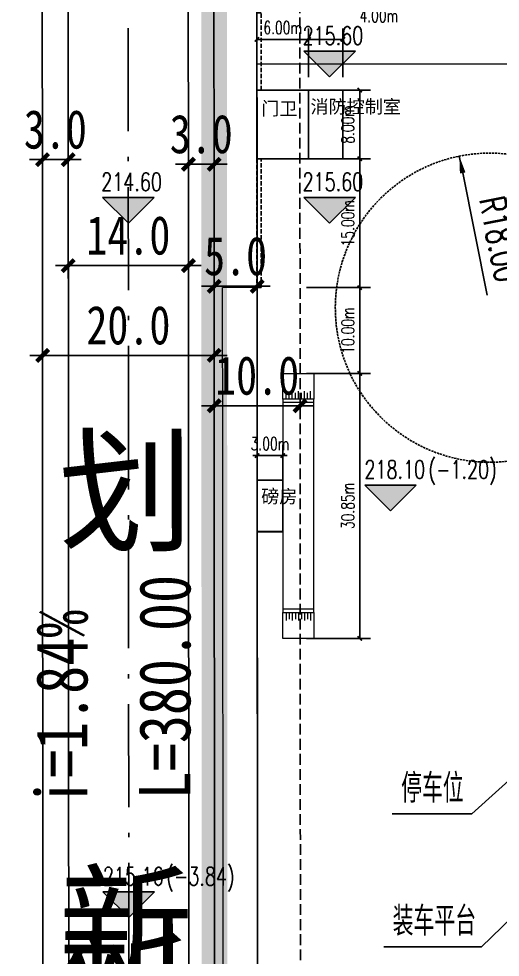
# Model space of a CAD drawing. Header units: metres. Extents: x 497148 to 498044, y 2998751 to 2999627.
# Drawn here: x 497328.6 to 497384.7, y 2999098.2 to 2999207.4 of the extents above; entities that cross this region are included whole.
import ezdxf
from ezdxf.enums import TextEntityAlignment as Align

# ---------------------------------------------------------------- set-up
doc = ezdxf.new("R2010")
doc.units = ezdxf.units.M
for name, pattern in [('ACAD_ISO10W100', [18.5, 12, -3, 0.5, -3]), ('DASH', [0.35, 0.25, -0.1]), ('DASH_6_1', [9, 6, -1, 0, -2]), ('DASHDOT', [1, 0.5, -0.25, 0, -0.25])]:
    doc.linetypes.add(name, pattern=pattern)
for name, color, linetype in [('DIM_ELEV', 3, 'Continuous'), ('DIM_LEAD', 3, 'Continuous'), ('DM-半径', 7, 'Continuous'), ('DM-坡度', 7, 'Continuous'), ('DM-尺寸标注', 7, 'Continuous'), ('KZ-用地边界', 40, 'DASH_6_1'), ('PUB_DIM', 3, 'Continuous'), ('PUB_TEXT', 7, 'Continuous'), ('RD-中线', 1, 'DASHDOT'), ('RD-侧石线', 5, 'Continuous'), ('RD-红线', 7, 'Continuous'), ('图例层', 7, 'Continuous'), ('建筑', 7, 'Continuous'), ('规划路名', 7, 'Continuous')]:
    doc.layers.add(name, color=color, linetype=linetype)
for name, color, linetype, lineweight in [('细线', 7, 'Continuous', 18), ('设备', 253, 'Continuous', 15), ('道路', 4, 'Continuous', 15)]:
    doc.layers.add(name, color=color, linetype=linetype, lineweight=lineweight)
doc.styles.add('_TCH_DIM', font='SIMPLEX', dxfattribs={"bigfont": 'GBCBIG'})
doc.styles.add('_TCH_DIM_T3', font='SIMPLEX', dxfattribs={"width": 0.705882, "bigfont": 'GBCBIG'})
doc.styles.add('DIMHT', font='simhei.ttf', dxfattribs={"width": 0.8})
doc.styles.add('DIMST', font='SimSun.ttf', dxfattribs={"width": 0.8})
doc.styles.get("Standard").update_dxf_attribs({"font": 'arial.ttf'})
doc.dimstyles.new('_TCH_ARCH_M_M&&1', dxfattribs={"dimtxt": 1.4875, "dimasz": 0.5, "dimexe": 1.25, "dimexo": 1.5, "dimgap": 0.63125, "dimtad": 1, "dimzin": 0, "dimdsep": 46, "dimtxsty": '_TCH_DIM_T3', "dimblk": 'ARCHTICK', "dimcen": 0.09, "dimclrt": 7, "dimazin": 2, "dimtfac": 1, "dimtix": 1, "dimtmove": 2, "dimatfit": 3, "dimfxl": 0, "dimtolj": 1, "dimtzin": 0, "dimarcsym": 0})
doc.dimstyles.new('ISO-25', dxfattribs={"dimtxt": 2.5, "dimasz": 2.5, "dimexe": 1.25, "dimexo": 0.625, "dimtad": 1, "dimtxsty": 'Standard', "dimcen": 2.5, "dimadec": 0, "dimazin": 0, "dimtfac": 1, "dimtmove": 0, "dimatfit": 3, "dimfxl": 0, "dimarcsym": 0})

# ---------------------------------------------------------------- blocks, each defined once
blk = doc.blocks.new('箭头')
blk.add_lwpolyline([(-3.209, 0, 0, 0, 0), (1.637, 0, 0.257, 0, 0), (3.209, 0, 0, 0, 0)], format="xyseb")
blk = doc.blocks.new('尺寸线')
at = {"color": 0, "linetype": 'Continuous'}
for p, q in [((0, 60), (0, -60)), ((-60, 0), (60, 0))]:
    blk.add_line(p, q, dxfattribs=at)
at = {"color": 0, "linetype": 'Continuous', "const_width": 20}
blk.add_lwpolyline([(-28, -28), (28, 28)], dxfattribs=at)
blk = doc.blocks.new('*D400')
at = {"layer": 'Defpoints', "color": 0, "linetype": 'Continuous', "transparency": 16777216}
for p in [(497331.39, 2999191.03), (497334.39, 2999191.03), (497334.39, 2999191.03)]:
    blk.add_point(p, dxfattribs=at)
at = {"layer": 'DM-尺寸标注', "color": 0, "linetype": 'Continuous', "lineweight": -2, "transparency": 16777216}
for p, q in [((497331.36, 2999191.03), (497331.34, 2999191.03)), ((497331.39, 2999191.03), (497331.39, 2999191.03)), ((497331.39, 2999191.03), (497334.39, 2999191.03)), ((497334.39, 2999191.03), (497334.39, 2999191.03)), ((497334.41, 2999191.03), (497334.44, 2999191.03))]:
    blk.add_line(p, q, dxfattribs=at)
at = {"layer": 'DM-尺寸标注', "color": 0, "linetype": 'Continuous', "lineweight": -2, "transparency": 16777216, "xscale": 0.025, "yscale": 0.025, "zscale": 0.025}
for p, rotation in [((497331.39, 2999191.03), 0.03281373356370132), ((497334.39, 2999191.03), 180.0328137335637)]:
    blk.add_blockref('尺寸线', p, dxfattribs=dict(at, rotation=rotation))
at = {"layer": 'DM-尺寸标注', "color": 0, "linetype": 'Continuous', "transparency": 16777216, "insert": (497332.89, 2999194.53), "char_height": 4.5, "attachment_point": 5, "rotation": 0.0328, "style": 'DIMST'}
blk.add_mtext('3.0', dxfattribs=at)
blk = doc.blocks.new('*D1184')
at = {"layer": 'Defpoints', "color": 0, "linetype": 'Continuous', "transparency": 16777216}
for p in [(497351.4, 2999176.28), (497356.4, 2999176.28), (497356.4, 2999176.28)]:
    blk.add_point(p, dxfattribs=at)
at = {"layer": 'DM-尺寸标注', "color": 0, "linetype": 'Continuous', "lineweight": -2, "transparency": 16777216}
for p, q in [((497351.37, 2999176.28), (497351.35, 2999176.28)), ((497351.4, 2999176.28), (497351.4, 2999176.28)), ((497351.4, 2999176.28), (497356.4, 2999176.28)), ((497356.42, 2999176.28), (497356.45, 2999176.28))]:
    blk.add_line(p, q, dxfattribs=at)
at = {"layer": 'DM-尺寸标注', "color": 0, "linetype": 'Continuous', "lineweight": -2, "transparency": 16777216, "xscale": 0.025, "yscale": 0.025, "zscale": 0.025}
for p, rotation in [((497351.4, 2999176.28), 0.03281372466953592), ((497356.4, 2999176.28), 180.0328137246696)]:
    blk.add_blockref('尺寸线', p, dxfattribs=dict(at, rotation=rotation))
at = {"layer": 'DM-尺寸标注', "color": 0, "linetype": 'Continuous', "transparency": 16777216, "insert": (497353.89, 2999179.78), "char_height": 4.5, "attachment_point": 5, "rotation": 0.0328, "style": 'DIMST'}
blk.add_mtext('5.0', dxfattribs=at)
blk = doc.blocks.new('*D1185')
at = {"layer": 'Defpoints', "color": 0, "linetype": 'Continuous', "transparency": 16777216}
for p in [(497351.4, 2999162.37), (497361.4, 2999162.37), (497361.4, 2999162.37)]:
    blk.add_point(p, dxfattribs=at)
at = {"layer": 'DM-尺寸标注', "color": 0, "linetype": 'Continuous', "lineweight": -2, "transparency": 16777216}
for p, q in [((497351.38, 2999162.37), (497351.35, 2999162.37)), ((497351.4, 2999162.37), (497351.4, 2999162.37)), ((497351.4, 2999162.37), (497361.4, 2999162.37)), ((497361.43, 2999162.37), (497361.45, 2999162.37))]:
    blk.add_line(p, q, dxfattribs=at)
at = {"layer": 'DM-尺寸标注', "color": 0, "linetype": 'Continuous', "lineweight": -2, "transparency": 16777216, "xscale": 0.025, "yscale": 0.025, "zscale": 0.025}
for p, rotation in [((497351.4, 2999162.37), 0.03281372466953592), ((497361.4, 2999162.37), 180.0328137246696)]:
    blk.add_blockref('尺寸线', p, dxfattribs=dict(at, rotation=rotation))
at = {"layer": 'DM-尺寸标注', "color": 0, "linetype": 'Continuous', "transparency": 16777216, "insert": (497356.4, 2999165.87), "char_height": 4.5, "attachment_point": 5, "rotation": 0.0328, "style": 'DIMST'}
blk.add_mtext('10.0', dxfattribs=at)
blk = doc.blocks.new('*D1196')
at = {"layer": 'Defpoints', "color": 0, "linetype": 'Continuous', "transparency": 16777216}
for p in [(497331.39, 2999191.03), (497334.39, 2999191.03), (497334.39, 2999191.03)]:
    blk.add_point(p, dxfattribs=at)
at = {"layer": 'DM-尺寸标注', "color": 0, "linetype": 'Continuous', "lineweight": -2, "transparency": 16777216}
for p, q in [((497331.36, 2999191.03), (497331.34, 2999191.03)), ((497331.39, 2999191.03), (497331.39, 2999191.03)), ((497331.39, 2999191.03), (497334.39, 2999191.03)), ((497334.39, 2999191.03), (497334.39, 2999191.03)), ((497334.41, 2999191.03), (497334.44, 2999191.03))]:
    blk.add_line(p, q, dxfattribs=at)
at = {"layer": 'DM-尺寸标注', "color": 0, "linetype": 'Continuous', "lineweight": -2, "transparency": 16777216, "xscale": 0.025, "yscale": 0.025, "zscale": 0.025}
for p, rotation in [((497331.39, 2999191.03), 0.03281372466953592), ((497334.39, 2999191.03), 180.0328137246696)]:
    blk.add_blockref('尺寸线', p, dxfattribs=dict(at, rotation=rotation))
at = {"layer": 'DM-尺寸标注', "color": 0, "linetype": 'Continuous', "transparency": 16777216, "insert": (497332.89, 2999194.53), "char_height": 4.5, "attachment_point": 5, "rotation": 0.0328, "style": 'DIMST'}
blk.add_mtext('3.0', dxfattribs=at)
blk = doc.blocks.new('*D1197')
at = {"layer": 'Defpoints', "color": 0, "linetype": 'Continuous', "transparency": 16777216}
for p in [(497348.39, 2999190.49), (497351.39, 2999190.49), (497351.39, 2999190.49)]:
    blk.add_point(p, dxfattribs=at)
at = {"layer": 'DM-尺寸标注', "color": 0, "linetype": 'Continuous', "lineweight": -2, "transparency": 16777216}
for p, q in [((497348.36, 2999190.49), (497348.34, 2999190.49)), ((497348.39, 2999190.49), (497351.39, 2999190.49)), ((497351.41, 2999190.49), (497351.44, 2999190.49))]:
    blk.add_line(p, q, dxfattribs=at)
at = {"layer": 'DM-尺寸标注', "color": 0, "linetype": 'Continuous', "lineweight": -2, "transparency": 16777216, "xscale": 0.025, "yscale": 0.025, "zscale": 0.025}
for p, rotation in [((497348.39, 2999190.49), 0.03281372466953592), ((497351.39, 2999190.49), 180.0328137246696)]:
    blk.add_blockref('尺寸线', p, dxfattribs=dict(at, rotation=rotation))
at = {"layer": 'DM-尺寸标注', "color": 0, "linetype": 'Continuous', "transparency": 16777216, "insert": (497349.89, 2999193.99), "char_height": 4.5, "attachment_point": 5, "rotation": 0.0328, "style": 'DIMST'}
blk.add_mtext('3.0', dxfattribs=at)
blk = doc.blocks.new('*D1198')
at = {"layer": 'Defpoints', "color": 0, "linetype": 'Continuous', "transparency": 16777216}
for p in [(497334.39, 2999178.69), (497348.39, 2999178.69), (497348.39, 2999178.69)]:
    blk.add_point(p, dxfattribs=at)
at = {"layer": 'DM-尺寸标注', "color": 0, "linetype": 'Continuous', "lineweight": -2, "transparency": 16777216}
for p, q in [((497334.39, 2999178.69), (497334.39, 2999178.69)), ((497334.42, 2999178.69), (497348.37, 2999178.69)), ((497348.39, 2999178.69), (497348.39, 2999178.69))]:
    blk.add_line(p, q, dxfattribs=at)
at = {"layer": 'DM-尺寸标注', "color": 0, "linetype": 'Continuous', "lineweight": -2, "transparency": 16777216, "xscale": 0.025, "yscale": 0.025, "zscale": 0.025}
for p, rotation in [((497334.39, 2999178.69), 180.0328137246696), ((497348.39, 2999178.69), 0.03281372466955176)]:
    blk.add_blockref('尺寸线', p, dxfattribs=dict(at, rotation=rotation))
at = {"layer": 'DM-尺寸标注', "color": 0, "linetype": 'Continuous', "transparency": 16777216, "insert": (497341.39, 2999182.19), "char_height": 4.5, "attachment_point": 5, "rotation": 0.0328, "style": 'DIMST'}
blk.add_mtext('14.0', dxfattribs=at)
blk = doc.blocks.new('*D1199')
at = {"layer": 'Defpoints', "color": 0, "linetype": 'Continuous', "transparency": 16777216}
for p in [(497331.4, 2999168.23), (497351.4, 2999168.24), (497351.4, 2999168.24)]:
    blk.add_point(p, dxfattribs=at)
at = {"layer": 'DM-尺寸标注', "color": 0, "linetype": 'Continuous', "lineweight": -2, "transparency": 16777216}
for p, q in [((497331.4, 2999168.23), (497331.4, 2999168.23)), ((497331.43, 2999168.23), (497351.38, 2999168.24))]:
    blk.add_line(p, q, dxfattribs=at)
at = {"layer": 'DM-尺寸标注', "color": 0, "linetype": 'Continuous', "lineweight": -2, "transparency": 16777216, "xscale": 0.025, "yscale": 0.025, "zscale": 0.025}
for p, rotation in [((497331.4, 2999168.23), 180.0328137246696), ((497351.4, 2999168.24), 0.03281372466955176)]:
    blk.add_blockref('尺寸线', p, dxfattribs=dict(at, rotation=rotation))
at = {"layer": 'DM-尺寸标注', "color": 0, "linetype": 'Continuous', "transparency": 16777216, "insert": (497341.4, 2999171.73), "char_height": 4.5, "attachment_point": 5, "rotation": 0.0328, "style": 'DIMST'}
blk.add_mtext('20.0', dxfattribs=at)
blk = doc.blocks.new('A$C42d9611f')
at = {"layer": '设备', "color": 3, "lineweight": 0}
for p, q in [((0.36, 27.85), (0.36, 28.77)), ((0.71, 27.85), (0.71, 28.6)), ((1.07, 27.85), (1.07, 28.77)), ((1.43, 27.85), (1.43, 28.6)), ((1.79, 27.85), (1.79, 28.77)), ((2.14, 27.85), (2.14, 28.6)), ((2.5, 27.85), (2.5, 28.77)), ((2.86, 27.85), (2.86, 28.6)), ((3.22, 27.85), (3.22, 28.77)), ((0, 27.45), (3.6, 27.45)), ((0, 3.4), (3.6, 3.4)), ((0.36, 3), (0.36, 2.08)), ((0.71, 3), (0.71, 2.25)), ((1.07, 3), (1.07, 2.08)), ((1.43, 3), (1.43, 2.25)), ((1.79, 3), (1.79, 2.08)), ((2.14, 3), (2.14, 2.25)), ((2.5, 3), (2.5, 2.08)), ((2.86, 3), (2.86, 2.25)), ((3.22, 3), (3.22, 2.08))]:
    blk.add_line(p, q, dxfattribs=at)
for points in [[(3.6, 27.85), (3.6, 30.85), (0, 30.85), (0, 27.85)], [(0, 3), (0, 27.85), (3.6, 27.85), (3.6, 3)], [(3.6, 0), (3.6, 3), (0, 3), (0, 0)]]:
    blk.add_lwpolyline(points, close=True, dxfattribs=at)
blk = doc.blocks.new('_ArchTick')
at = {"color": 0, "linetype": 'ByBlock', "const_width": 0.4}
blk.add_lwpolyline([(-0.5, -0.5), (0.5, 0.5)], dxfattribs=at)
blk = doc.blocks.new('*D1123')
at = {"layer": 'Defpoints', "color": 0, "transparency": 16777216}
for p in [(497359.39, 2999156.57), (497356.39, 2999147.71), (497359.39, 2999147.71)]:
    blk.add_point(p, dxfattribs=at)
at = {"layer": 'PUB_DIM', "color": 0, "lineweight": -2, "transparency": 16777216}
for p, q in [((497356.39, 2999149.21), (497356.39, 2999157.82)), ((497359.39, 2999149.21), (497359.39, 2999157.82)), ((497356.39, 2999156.57), (497355.89, 2999156.57)), ((497356.39, 2999156.57), (497359.39, 2999156.57)), ((497359.39, 2999156.57), (497359.89, 2999156.57))]:
    blk.add_line(p, q, dxfattribs=at)
at = {"layer": 'PUB_DIM', "color": 0, "lineweight": -2, "transparency": 16777216, "xscale": 0.5, "yscale": 0.5, "zscale": 0.5}
blk.add_blockref('_ArchTick', (497356.39, 2999156.57), dxfattribs=at)
at = {"layer": 'PUB_DIM', "color": 0, "lineweight": -2, "transparency": 16777216, "xscale": 0.5, "yscale": 0.5, "zscale": 0.5, "rotation": 180}
blk.add_blockref('_ArchTick', (497359.39, 2999156.57), dxfattribs=at)
at = {"layer": 'PUB_DIM', "color": 7, "transparency": 16777216, "insert": (497357.89, 2999157.95), "char_height": 1.488, "attachment_point": 5, "style": '_TCH_DIM_T3'}
blk.add_mtext('\\A1;3.00m', dxfattribs=at)
blk = doc.blocks.new('*D1151')
at = {"layer": 'Defpoints', "color": 0, "transparency": 16777216}
for p in [(497360.66, 2999166.13), (497368.35, 2999166.13), (497360.66, 2999135.28)]:
    blk.add_point(p, dxfattribs=at)
at = {"layer": 'PUB_DIM', "color": 0, "lineweight": -2, "transparency": 16777216}
for p, q in [((497362.16, 2999166.13), (497369.6, 2999166.13)), ((497368.35, 2999135.28), (497368.35, 2999166.13)), ((497362.16, 2999135.28), (497369.6, 2999135.28))]:
    blk.add_line(p, q, dxfattribs=at)
at = {"layer": 'PUB_DIM', "color": 0, "lineweight": -2, "transparency": 16777216, "xscale": 0.5, "yscale": 0.5, "zscale": 0.5}
for p, rotation in [((497368.35, 2999166.13), 90), ((497368.35, 2999135.28), 270)]:
    blk.add_blockref('_ArchTick', p, dxfattribs=dict(at, rotation=rotation))
at = {"layer": 'PUB_DIM', "color": 7, "transparency": 16777216, "insert": (497366.97, 2999150.71), "char_height": 1.488, "attachment_point": 5, "rotation": 90, "style": '_TCH_DIM_T3'}
blk.add_mtext('\\A1;30.85m', dxfattribs=at)
blk = doc.blocks.new('*D1152')
at = {"layer": 'Defpoints', "color": 0, "transparency": 16777216}
for p in [(497360.66, 2999176.13), (497368.35, 2999176.13), (497360.66, 2999166.13)]:
    blk.add_point(p, dxfattribs=at)
at = {"layer": 'PUB_DIM', "color": 0, "lineweight": -2, "transparency": 16777216}
for p, q in [((497362.16, 2999176.13), (497369.6, 2999176.13)), ((497368.35, 2999166.13), (497368.35, 2999176.13)), ((497362.16, 2999166.13), (497369.6, 2999166.13))]:
    blk.add_line(p, q, dxfattribs=at)
at = {"layer": 'PUB_DIM', "color": 0, "lineweight": -2, "transparency": 16777216, "xscale": 0.5, "yscale": 0.5, "zscale": 0.5}
for p, rotation in [((497368.35, 2999176.13), 90), ((497368.35, 2999166.13), 270)]:
    blk.add_blockref('_ArchTick', p, dxfattribs=dict(at, rotation=rotation))
at = {"layer": 'PUB_DIM', "color": 7, "transparency": 16777216, "insert": (497366.97, 2999171.13), "char_height": 1.488, "attachment_point": 5, "rotation": 90, "style": '_TCH_DIM_T3'}
blk.add_mtext('\\A1;10.00m', dxfattribs=at)
blk = doc.blocks.new('*D1153')
at = {"layer": 'Defpoints', "color": 0, "transparency": 16777216}
for p in [(497360.66, 2999191.13), (497368.35, 2999191.13), (497360.66, 2999176.13)]:
    blk.add_point(p, dxfattribs=at)
at = {"layer": 'PUB_DIM', "color": 0, "lineweight": -2, "transparency": 16777216}
for p, q in [((497362.16, 2999191.13), (497369.6, 2999191.13)), ((497368.35, 2999176.13), (497368.35, 2999191.13)), ((497362.16, 2999176.13), (497369.6, 2999176.13))]:
    blk.add_line(p, q, dxfattribs=at)
at = {"layer": 'PUB_DIM', "color": 0, "lineweight": -2, "transparency": 16777216, "xscale": 0.5, "yscale": 0.5, "zscale": 0.5}
for p, rotation in [((497368.35, 2999191.13), 90), ((497368.35, 2999176.13), 270)]:
    blk.add_blockref('_ArchTick', p, dxfattribs=dict(at, rotation=rotation))
at = {"layer": 'PUB_DIM', "color": 7, "transparency": 16777216, "insert": (497366.97, 2999183.63), "char_height": 1.488, "attachment_point": 5, "rotation": 90, "style": '_TCH_DIM_T3'}
blk.add_mtext('\\A1;15.00m', dxfattribs=at)
blk = doc.blocks.new('*D1154')
at = {"layer": 'Defpoints', "color": 0, "transparency": 16777216}
for p in [(497360.66, 2999199.13), (497368.35, 2999199.13), (497360.66, 2999191.13)]:
    blk.add_point(p, dxfattribs=at)
at = {"layer": 'PUB_DIM', "color": 0, "lineweight": -2, "transparency": 16777216}
for p, q in [((497362.16, 2999199.13), (497369.6, 2999199.13)), ((497368.35, 2999191.13), (497368.35, 2999199.13)), ((497362.16, 2999191.13), (497369.6, 2999191.13))]:
    blk.add_line(p, q, dxfattribs=at)
at = {"layer": 'PUB_DIM', "color": 0, "lineweight": -2, "transparency": 16777216, "xscale": 0.5, "yscale": 0.5, "zscale": 0.5}
for p, rotation in [((497368.35, 2999199.13), 90), ((497368.35, 2999191.13), 270)]:
    blk.add_blockref('_ArchTick', p, dxfattribs=dict(at, rotation=rotation))
at = {"layer": 'PUB_DIM', "color": 7, "transparency": 16777216, "insert": (497366.97, 2999195.13), "char_height": 1.488, "attachment_point": 5, "rotation": 90, "style": '_TCH_DIM_T3'}
blk.add_mtext('\\A1;8.00m', dxfattribs=at)
blk = doc.blocks.new('*D1155')
at = {"layer": 'Defpoints', "color": 0, "transparency": 16777216}
for p in [(497362.38, 2999205.04), (497356.37, 2999199.13), (497362.38, 2999199.13)]:
    blk.add_point(p, dxfattribs=at)
at = {"layer": 'PUB_DIM', "color": 0, "lineweight": -2, "transparency": 16777216}
for p, q in [((497356.37, 2999200.63), (497356.37, 2999206.29)), ((497362.38, 2999200.63), (497362.38, 2999206.29)), ((497356.37, 2999205.04), (497362.38, 2999205.04))]:
    blk.add_line(p, q, dxfattribs=at)
at = {"layer": 'PUB_DIM', "color": 0, "lineweight": -2, "transparency": 16777216, "xscale": 0.5, "yscale": 0.5, "zscale": 0.5, "rotation": 180}
blk.add_blockref('_ArchTick', (497356.37, 2999205.04), dxfattribs=at)
at = {"layer": 'PUB_DIM', "color": 0, "lineweight": -2, "transparency": 16777216, "xscale": 0.5, "yscale": 0.5, "zscale": 0.5}
blk.add_blockref('_ArchTick', (497362.38, 2999205.04), dxfattribs=at)
at = {"layer": 'PUB_DIM', "color": 7, "transparency": 16777216, "insert": (497359.38, 2999206.41), "char_height": 1.488, "attachment_point": 5, "style": '_TCH_DIM_T3'}
blk.add_mtext('\\A1;6.00m', dxfattribs=at)
blk = doc.blocks.new('*D1156')
at = {"layer": 'Defpoints', "color": 0, "transparency": 16777216}
for p in [(497366.38, 2999205.04), (497362.38, 2999199.13), (497366.38, 2999199.13)]:
    blk.add_point(p, dxfattribs=at)
at = {"layer": 'PUB_DIM', "color": 0, "lineweight": -2, "transparency": 16777216}
for p, q in [((497362.38, 2999200.63), (497362.38, 2999206.29)), ((497366.38, 2999200.63), (497366.38, 2999206.29)), ((497362.38, 2999205.04), (497366.38, 2999205.04))]:
    blk.add_line(p, q, dxfattribs=at)
at = {"layer": 'PUB_DIM', "color": 0, "lineweight": -2, "transparency": 16777216, "xscale": 0.5, "yscale": 0.5, "zscale": 0.5, "rotation": 180}
blk.add_blockref('_ArchTick', (497362.38, 2999205.04), dxfattribs=at)
at = {"layer": 'PUB_DIM', "color": 0, "lineweight": -2, "transparency": 16777216, "xscale": 0.5, "yscale": 0.5, "zscale": 0.5}
blk.add_blockref('_ArchTick', (497366.38, 2999205.04), dxfattribs=at)
at = {"layer": 'PUB_DIM', "color": 7, "transparency": 16777216, "insert": (497370.58, 2999207.79), "char_height": 1.488, "attachment_point": 5, "style": '_TCH_DIM_T3'}
blk.add_mtext('\\A1;4.00m', dxfattribs=at)
blk = doc.blocks.new('新块')
at = {"layer": 'RD-中线', "color": 6, "linetype": 'ACAD_ISO10W100'}
blk.add_lwpolyline([(497341.114, 2998886.329), (497341.462, 2999060.128), (497341.407, 2999157.344), (497341.344, 2999266.334)], dxfattribs=at)
at = {"layer": 'RD-侧石线', "color": 5, "ltscale": 0.1}
blk.add_lwpolyline([(497334.175, 2998916.793), (497334.462, 2999060.133), (497334.407, 2999157.34), (497334.358, 2999242.841)], dxfattribs=at)
at = {"layer": 'RD-红线', "ltscale": 0.1, "flags": 128}
blk.add_lwpolyline([(497331.18, 2998919.297), (497331.462, 2999060.135), (497331.407, 2999157.338), (497331.358, 2999241.34)], dxfattribs=at)
at = {"layer": 'DM-坡度', "linetype": 'Continuous', "xscale": 5.999999999999997, "yscale": 5.999999999999997, "zscale": 5.999999999999997, "rotation": 269.9422858430673}
blk.add_blockref('箭头', (497341.428, 2999127.189), dxfattribs=at)
at = {"layer": 'DM-坡度', "linetype": 'Continuous', "style": 'DIMST', "width": 0.8}
for s, p in [('L=380.00', (497350.424, 2999129.61)), ('i=1.84%%%', (497338.428, 2999127.191))]:
    blk.add_text(s, height=6, rotation=89.95969, dxfattribs=at).set_placement(p, align=Align.BOTTOM_CENTER)
at = {"layer": '规划路名', "style": 'DIMHT'}
for s, p in [('划', (497333.263, 2999146.622, 436.47)), ('新', (497333.263, 2999095.859, 436.47))]:
    blk.add_text(s, height=11.52, rotation=0.11119, dxfattribs=at).set_placement(p)
at = {"layer": 'DM-尺寸标注', "color": 7, "linetype": 'Continuous'}
dim = blk.add_linear_dim(base=(497334.387, 2999191.028), p1=(497331.387, 2999191.026), p2=(497334.387, 2999191.028), angle=0.03281, text='3.0', dimstyle='ISO-25', override={"dimtxt": 4.5, "dimasz": 0.025, "dimexe": 0, "dimexo": 0, "dimgap": 1.25, "dimdec": 1, "dimdsep": 46, "dimtxsty": 'DIMST', "dimblk": '尺寸线', "dimblk1": '尺寸线', "dimblk2": '尺寸线', "dimcen": 0, "dimdle": 0.625, "dimtix": 1, "dimtmove": 2}, dxfattribs=at)
dim.commit()
dim.dimension.update_dxf_attribs({"geometry": '*D400', "text_midpoint": (497332.885, 2999194.527)})

msp = doc.modelspace()

# ---------------------------------------------------------------- hatches: boundary and pattern name
at = {"layer": 'DIM_ELEV'}
for points in [[(497364.848, 2999200.657), (497361.848, 2999203.657), (497367.848, 2999203.657)], [(497341.392, 2999183.633), (497338.392, 2999186.633), (497344.392, 2999186.633)], [(497364.848, 2999183.633), (497361.848, 2999186.633), (497367.848, 2999186.633)], [(497371.943, 2999150.133), (497368.943, 2999153.133), (497374.943, 2999153.133)], [(497341.438, 2999102.765), (497338.438, 2999105.765), (497344.438, 2999105.765)]]:
    msp.add_hatch(color=256, dxfattribs=at).paths.add_polyline_path(points)

# ---------------------------------------------------------------- linework, layer by layer
at = {"linetype": 'DASH', "ltscale": 2}
for points in [[(497356.374, 2999199.133), (497356.874, 2999199.133), (497356.874, 2999208.133), (497356.374, 2999208.133)], [(497356.374, 2999176.133), (497356.874, 2999176.133), (497356.874, 2999191.133), (497356.374, 2999191.133)]]:
    msp.add_lwpolyline(points, close=True, dxfattribs=at)
at = {"layer": 'DIM_ELEV'}
for p, q in [((497364.848, 2999200.657), (497361.848, 2999203.657)), ((497361.848, 2999203.657), (497367.848, 2999203.657)), ((497364.848, 2999200.657), (497367.848, 2999203.657)), ((497341.392, 2999183.633), (497338.392, 2999186.633)), ((497338.392, 2999186.633), (497344.392, 2999186.633)), ((497341.392, 2999183.633), (497344.392, 2999186.633)), ((497364.848, 2999183.633), (497361.848, 2999186.633)), ((497361.848, 2999186.633), (497367.848, 2999186.633)), ((497364.848, 2999183.633), (497367.848, 2999186.633)), ((497371.943, 2999150.133), (497368.943, 2999153.133)), ((497368.943, 2999153.133), (497374.943, 2999153.133)), ((497371.943, 2999150.133), (497374.943, 2999153.133)), ((497341.438, 2999102.765), (497338.438, 2999105.765)), ((497338.438, 2999105.765), (497344.438, 2999105.765)), ((497341.438, 2999102.765), (497344.438, 2999105.765))]:
    msp.add_line(p, q, dxfattribs=at)
at = {"layer": 'DIM_LEAD'}
for p, q in [((497392.44, 2999124.815), (497381.419, 2999114.863)), ((497381.419, 2999114.863), (497372.126, 2999114.863)), ((497393.661, 2999110.123), (497382.53, 2999099.366)), ((497382.53, 2999099.366), (497371.143, 2999099.366))]:
    msp.add_line(p, q, dxfattribs=at)
at = {"layer": 'DM-半径'}
msp.add_lwpolyline([(497380.351, 2999189.477, 0.66, 0, 0), (497379.956, 2999191.438, 0, 0, 0)], format="xyseb", dxfattribs=at)
msp.add_lwpolyline([(497383.214, 2999175.247), (497380.351, 2999189.477), (497379.956, 2999191.438)], dxfattribs=at)
at = {"layer": 'DM-半径', "linetype": 'DASH'}
msp.add_circle((497383.506, 2999173.791), 18, dxfattribs=at)
at = {"layer": 'KZ-用地边界', "ltscale": 2.5, "const_width": 3}
msp.add_lwpolyline([(497538.952, 2999235.832, 0.3923982), (497519.008, 2999254.333), (497364.358, 2999254.333, 0.4143813), (497351.358, 2999241.325), (497351.407, 2999157.35), (497351.462, 2999060.121), (497351.18, 2998919.369, 0.4148003), (497369.18, 2998901.333), (497493.785, 2998901.333), (497522.196, 2998901.333, 0.4147357), (497542.196, 2998921.368), (497541.765, 2999162.633, 0.0183196), (497538.952, 2999235.832)], format="xyb", dxfattribs=at)
at = {"layer": 'RD-中线', "color": 6, "linetype": 'ACAD_ISO10W100'}
msp.add_lwpolyline([(497341.114, 2998886.329), (497341.462, 2999060.128), (497341.407, 2999157.344), (497341.344, 2999266.334)], dxfattribs=at)
at = {"layer": 'RD-侧石线', "color": 5, "ltscale": 0.1}
for points in [[(497334.175, 2998916.793), (497334.462, 2999060.133), (497334.407, 2999157.34), (497334.358, 2999242.841)], [(497348.175, 2998916.873), (497348.462, 2999060.123), (497348.407, 2999157.348), (497348.358, 2999242.824)]]:
    msp.add_lwpolyline(points, dxfattribs=at)
at = {"layer": 'RD-红线'}
msp.add_lwpolyline([(497538.952, 2999235.832, 0.3923982), (497519.008, 2999254.333), (497364.358, 2999254.333, 0.4143813), (497351.358, 2999241.325), (497351.407, 2999157.35), (497351.462, 2999060.121), (497351.18, 2998919.369, 0.4148003), (497369.18, 2998901.333), (497493.785, 2998901.333), (497522.196, 2998901.333, 0.4147357), (497542.196, 2998921.368), (497541.765, 2999162.633, 0.0183196), (497538.952, 2999235.832)], format="xyb", dxfattribs=at)
at = {"layer": 'RD-红线', "ltscale": 0.1, "flags": 128}
msp.add_lwpolyline([(497331.18, 2998919.297), (497331.462, 2999060.135), (497331.407, 2999157.338), (497331.358, 2999241.34)], dxfattribs=at)
at = {"layer": '图例层', "color": 1}
msp.add_line((497356.462, 2999060.117), (497356.407, 2999157.353), dxfattribs=at)
at = {"layer": '图例层', "color": 1, "flags": 128}
msp.add_lwpolyline([(497356.193, 2998925.671), (497356.462, 2999060.117), (497356.407, 2999157.353), (497356.36, 2999239.256)], dxfattribs=at)
at = {"layer": '图例层', "color": 11, "linetype": 'DASH', "ltscale": 5, "flags": 128}
msp.add_lwpolyline([(497361.194, 2998926.322), (497361.462, 2999060.113), (497361.407, 2999157.356), (497361.361, 2999237.187)], dxfattribs=at)
at = {"layer": '建筑', "linetype": 'Continuous', "const_width": 0.2}
for points in [[(497362.379, 2999191.133), (497356.379, 2999191.133), (497356.379, 2999199.133), (497362.379, 2999199.133), (497362.379, 2999191.133)], [(497362.379, 2999191.133), (497366.379, 2999191.133), (497366.379, 2999199.133), (497362.379, 2999199.133), (497362.379, 2999191.133)], [(497356.392, 2999153.707), (497359.392, 2999153.707), (497359.392, 2999147.707), (497356.392, 2999147.707), (497356.392, 2999153.707)]]:
    msp.add_lwpolyline(points, dxfattribs=at)
at = {"layer": '道路', "ltscale": 20}
for p, q in [((497527.238, 2999202.133), (497356.374, 2999202.133)), ((497352.407, 2999157.35), (497352.374, 2999176.13)), ((497352.462, 2999060.12), (497352.407, 2999157.35))]:
    msp.add_line(p, q, dxfattribs=at)
msp.add_lwpolyline([(497356.354, 2999176.133), (497352.374, 2999176.13)], dxfattribs=at)

# ---------------------------------------------------------------- block references
msp.add_blockref('新块', (0, 0))
at = {"layer": '细线', "linetype": 'Continuous', "xscale": -1}
msp.add_blockref('A$C42d9611f', (497362.992, 2999135.282), dxfattribs=at)

# ---------------------------------------------------------------- texts
at = {"layer": 'DIM_ELEV', "color": 7, "style": '_TCH_DIM', "width": 0.705882}
for s, p in [('215.60', (497361.691, 2999204.407)), ('214.60', (497338.234, 2999187.383)), ('215.60', (497361.691, 2999187.383)), ('(-1.20)', (497376.357, 2999153.883)), ('218.10', (497368.9, 2999153.883)), ('215.16', (497338.424, 2999106.515)), ('(-3.84)', (497345.809, 2999106.515))]:
    msp.add_text(s, height=2.125, dxfattribs=at).set_placement(p)
at = {"layer": 'DIM_LEAD', "color": 7, "style": '_TCH_DIM'}
for s, p in [('停车位', (497373.176, 2999116.137)), ('装车平台', (497372.193, 2999100.677))]:
    msp.add_text(s, height=3.3759, dxfattribs=at).set_placement(p)
at = {"layer": 'DM-半径', "color": 7, "style": '_TCH_DIM', "width": 0.705882}
msp.add_text('R18.00', height=2.975, rotation=281.37415, dxfattribs=at).set_placement((497382.262, 2999186.378))
at = {"layer": 'PUB_TEXT'}
for s, p in [('门卫', (497356.874, 2999196.219)), ('消防控制室', (497362.613, 2999196.435)), ('磅房', (497356.874, 2999151.044))]:
    msp.add_text(s, height=1.5464, dxfattribs=at).set_placement(p)
at = {"layer": '规划路名', "style": 'DIMHT'}
for s, p in [('划', (497333.263, 2999146.622, 436.47)), ('新', (497333.044, 2999088.046, 436.47))]:
    msp.add_text(s, height=11.52, rotation=0.11119, dxfattribs=at).set_placement(p)

# ---------------------------------------------------------------- dimensions: what is measured, and where the dimension line sits
at = {"layer": 'DM-尺寸标注', "color": 7, "linetype": 'Continuous'}
for base, p1, p2, text, picture, middle in [((497334.387, 2999191.028), (497331.387, 2999191.026), (497334.387, 2999191.028), '3.0', '*D1196', (497332.885, 2999194.527)), ((497351.388, 2999190.49), (497348.388, 2999190.488), (497351.388, 2999190.49), '3.0', '*D1197', (497349.886, 2999193.989)), ((497348.394, 2999178.695), (497334.394, 2999178.687), (497348.394, 2999178.695), '14.0', '*D1198', (497341.392, 2999182.191)), ((497356.396, 2999176.282), (497351.396, 2999176.279), (497356.396, 2999176.282), '5.0', '*D1184', (497353.894, 2999179.781)), ((497351.4, 2999168.24), (497331.4, 2999168.229), (497351.4, 2999168.24), '20.0', '*D1199', (497341.398, 2999171.735)), ((497361.404, 2999162.371), (497351.404, 2999162.365), (497361.404, 2999162.371), '10.0', '*D1185', (497356.402, 2999165.868))]:
    dim = msp.add_linear_dim(base=base, p1=p1, p2=p2, angle=0.03281, text=text, dimstyle='ISO-25', override={"dimtxt": 4.5, "dimasz": 0.025, "dimexe": 0, "dimexo": 0, "dimgap": 1.25, "dimdec": 1, "dimdsep": 46, "dimtxsty": 'DIMST', "dimblk": '尺寸线', "dimblk1": '尺寸线', "dimblk2": '尺寸线', "dimcen": 0, "dimdle": 0.625, "dimtix": 1, "dimtmove": 2}, dxfattribs=at)
    dim.commit()
    dim.dimension.update_dxf_attribs({"geometry": picture, "text_midpoint": middle})
at = {"layer": 'PUB_DIM'}
dim = msp.add_linear_dim(base=(497366.379, 2999205.038), p1=(497362.379, 2999199.133), p2=(497366.379, 2999199.133), angle=0, dimstyle='_TCH_ARCH_M_M&&1', override={"dimpost": 'm'}, dxfattribs=at)
dim.commit()
dim.dimension.update_dxf_attribs({"geometry": '*D1156', "text_midpoint": (497370.579, 2999207.788), "dimtype": 161})
for p1, p2, distance, picture, middle in [((497356.374, 2999199.1327), (497362.3786, 2999199.1327), 5.9057, '*D1155', (497359.3763, 2999206.4134)), ((497360.662, 2999191.133), (497360.662, 2999199.133), -7.685, '*D1154', (497366.972, 2999195.133)), ((497360.662, 2999176.132), (497360.662, 2999191.133), -7.685, '*D1153', (497366.972, 2999183.633)), ((497360.662, 2999166.132), (497360.662, 2999176.132), -7.685, '*D1152', (497366.972, 2999171.132)), ((497360.662, 2999135.282), (497360.662, 2999166.132), -7.685, '*D1151', (497366.972, 2999150.707)), ((497356.392, 2999147.707), (497359.392, 2999147.707), 8.864, '*D1123', (497357.892, 2999157.947))]:
    dim = msp.add_aligned_dim(p1=p1, p2=p2, distance=distance, dimstyle='_TCH_ARCH_M_M&&1', override={"dimpost": 'm'}, dxfattribs=at)
    dim.commit()
    dim.dimension.update_dxf_attribs({"geometry": picture, "text_midpoint": middle})

doc.saveas('drawing.dxf')
